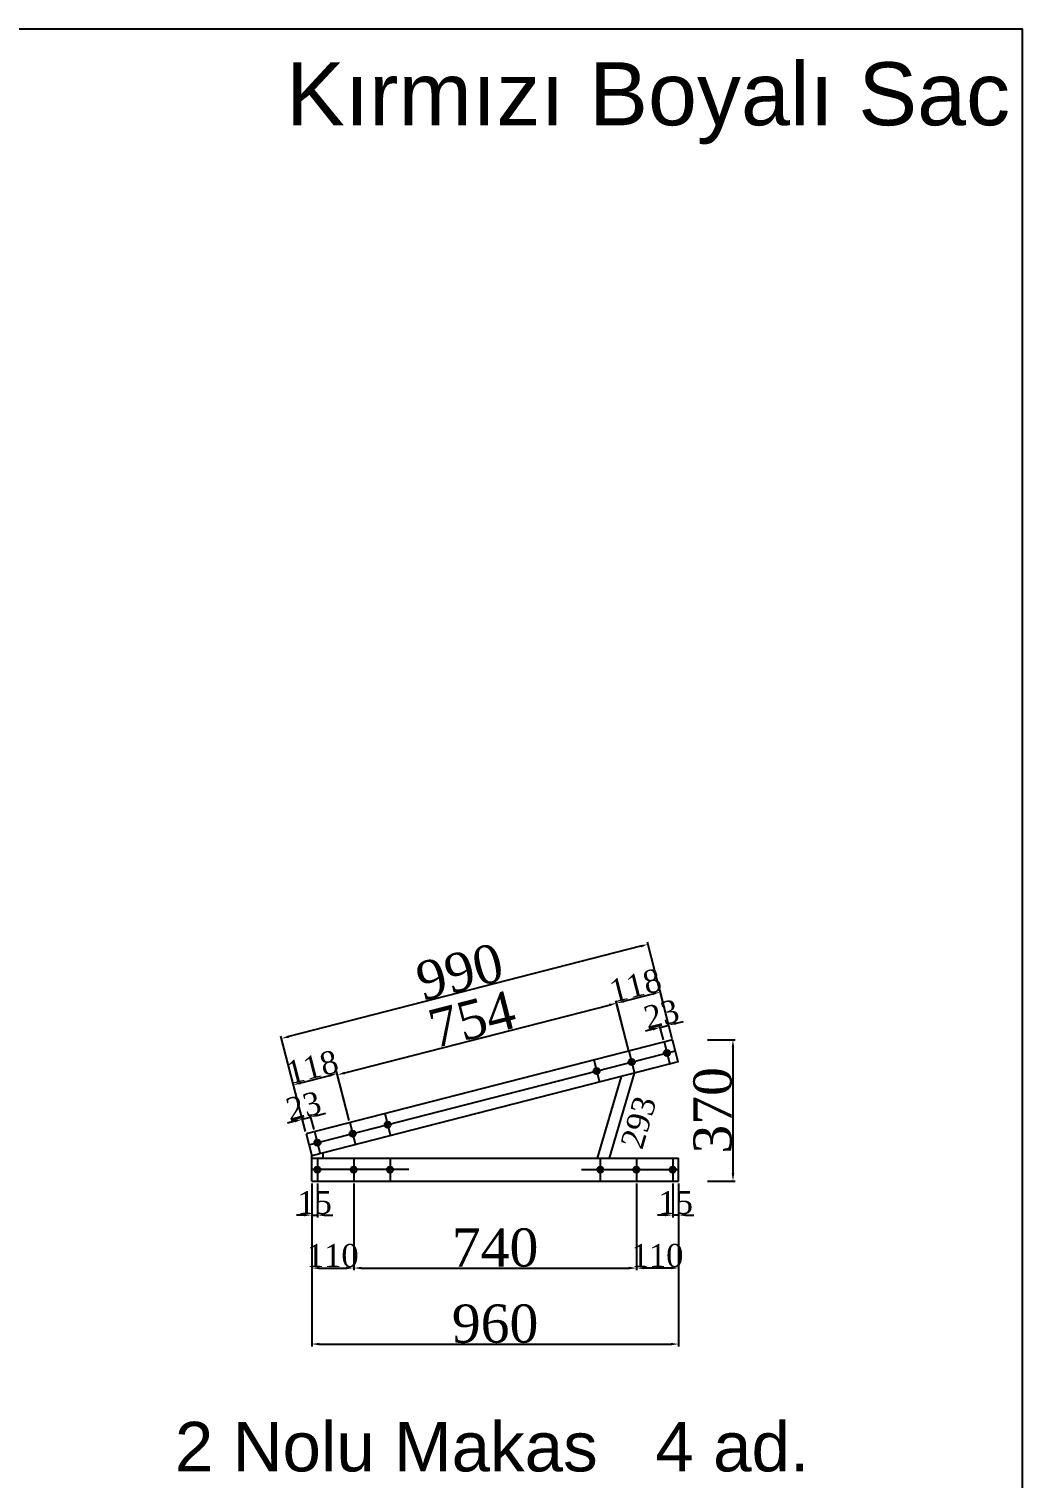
# Model space of a CAD drawing. Header units: millimetres. Extents: x 206945 to 219731, y -209822 to -201066.
# Drawn here: x 217130 to 219729, y -207172 to -203379 of the extents above; entities that cross this region are included whole.
import ezdxf

# ---------------------------------------------------------------- set-up
doc = ezdxf.new("R2010")
doc.units = ezdxf.units.MM
doc.header["$MEASUREMENT"] = 0
doc.layers.add('Block1', color=255, linetype='Continuous')
doc.layers.add('ÖLÇÜLENDİRME', color=121, linetype='Continuous')
doc.styles.add('133', font='times.ttf')
doc.styles.get("Standard").update_dxf_attribs({"font": 'arial.ttf'})
doc.dimstyles.new('MAKAS', dxfattribs={"dimscale": 20, "dimtxt": 1.3, "dimasz": 1, "dimexe": 0.3, "dimexo": 0.3, "dimgap": 0.1, "dimtad": 1, "dimrnd": 1, "dimzin": 12, "dimdsep": 46, "dimlunit": 6, "dimtxsty": '133', "dimcen": 0.8, "dimdle": 0.0005, "dimclrd": 4, "dimclre": 6, "dimclrt": 2, "dimazin": 3, "dimtfac": 1, "dimtmove": 0, "dimatfit": 2, "dimldrblk": 'DOTSMALL', "dimfxl": 0, "dimtolj": 1, "dimtzin": 0, "dimarcsym": 0})
doc.dimstyles.new('makas 1', dxfattribs={"dimscale": 20, "dimtxt": 3, "dimasz": 1.2, "dimexe": 0.3, "dimexo": 0.3, "dimgap": 0.1, "dimtad": 1, "dimrnd": 1, "dimzin": 12, "dimdsep": 46, "dimlunit": 6, "dimtxsty": '133', "dimblk": 'NONE', "dimcen": 0.8, "dimdle": 0.0005, "dimse1": 1, "dimse2": 1, "dimsd1": 1, "dimsd2": 1, "dimclrd": 105, "dimclre": 42, "dimclrt": 2, "dimazin": 3, "dimtfac": 1, "dimtmove": 0, "dimatfit": 2, "dimldrblk": 'NONE', "dimfxl": 0, "dimtolj": 1, "dimtzin": 0, "dimarcsym": 0})

# ---------------------------------------------------------------- blocks, each defined once
blk = doc.blocks.new('*D7423')
at = {"layer": 'Defpoints', "color": 0}
for p in [(217870.3, -206394.3), (217885.3, -206394.3), (217885.3, -206483.3)]:
    blk.add_point(p, dxfattribs=at)
at = {"layer": 'ÖLÇÜLENDİRME', "color": 6, "lineweight": -2, "ltscale": 0.5}
for p, q in [((217870.3, -206400.3), (217870.3, -206489.3)), ((217885.3, -206400.3), (217885.3, -206489.3))]:
    blk.add_line(p, q, dxfattribs=at)
at = {"layer": 'ÖLÇÜLENDİRME', "color": 4, "lineweight": -2, "ltscale": 0.5}
for p, q in [((217850.3, -206483.3), (217830.3, -206483.3)), ((217870.3, -206483.3), (217885.3, -206483.3)), ((217905.3, -206483.3), (217925.3, -206483.3))]:
    blk.add_line(p, q, dxfattribs=at)
at = {"layer": 'ÖLÇÜLENDİRME', "color": 4}
for points in [[(217850.3, -206486.6), (217850.3, -206480), (217870.3, -206483.3)], [(217905.3, -206480), (217905.3, -206486.6), (217885.3, -206483.3)]]:
    blk.add_solid(points, dxfattribs=at)
at = {"layer": 'ÖLÇÜLENDİRME', "color": 2, "insert": (217877.8, -206450.9), "char_height": 60, "attachment_point": 5, "style": '133'}
blk.add_mtext('\\A1;15', dxfattribs=at)
blk = doc.blocks.new('_DotSmall')
at = {"color": 0, "linetype": 'ByBlock', "const_width": 0.5}
blk.add_lwpolyline([(-0.0625, 0, 1), (0.0625, 0, 1)], format="xyb", close=True, dxfattribs=at)
blk = doc.blocks.new('*D7424')
at = {"layer": 'Defpoints', "color": 0}
for p in [(217870.3, -206394.3), (217980.3, -206394.3), (217980.3, -206621.9)]:
    blk.add_point(p, dxfattribs=at)
at = {"layer": 'ÖLÇÜLENDİRME', "color": 6, "lineweight": -2, "ltscale": 0.5}
for p, q in [((217870.3, -206400.3), (217870.3, -206627.9)), ((217980.3, -206400.3), (217980.3, -206627.9))]:
    blk.add_line(p, q, dxfattribs=at)
at = {"layer": 'ÖLÇÜLENDİRME', "color": 4, "lineweight": -2, "ltscale": 0.5}
blk.add_line((217890.3, -206621.9), (217960.3, -206621.9), dxfattribs=at)
at = {"layer": 'ÖLÇÜLENDİRME', "color": 4}
for points in [[(217890.3, -206618.6), (217890.3, -206625.3), (217870.3, -206621.9)], [(217960.3, -206625.3), (217960.3, -206618.6), (217980.3, -206621.9)]]:
    blk.add_solid(points, dxfattribs=at)
at = {"layer": 'ÖLÇÜLENDİRME', "color": 2, "insert": (217925.3, -206589.5), "char_height": 60, "attachment_point": 5, "style": '133'}
blk.add_mtext('\\A1;110', dxfattribs=at)
blk = doc.blocks.new('*D7425')
at = {"layer": 'Defpoints', "color": 0}
for p in [(218815.3, -206394.3), (218830.3, -206394.3), (218815.3, -206483.3)]:
    blk.add_point(p, dxfattribs=at)
at = {"layer": 'ÖLÇÜLENDİRME', "color": 6, "lineweight": -2, "ltscale": 0.5}
for p, q in [((218815.3, -206400.3), (218815.3, -206489.3)), ((218830.3, -206400.3), (218830.3, -206489.3))]:
    blk.add_line(p, q, dxfattribs=at)
at = {"layer": 'ÖLÇÜLENDİRME', "color": 4, "lineweight": -2, "ltscale": 0.5}
for p, q in [((218795.3, -206483.3), (218775.3, -206483.3)), ((218830.3, -206483.3), (218815.3, -206483.3)), ((218850.3, -206483.3), (218870.3, -206483.3))]:
    blk.add_line(p, q, dxfattribs=at)
at = {"layer": 'ÖLÇÜLENDİRME', "color": 4}
for points in [[(218795.3, -206486.6), (218795.3, -206480), (218815.3, -206483.3)], [(218850.3, -206480), (218850.3, -206486.6), (218830.3, -206483.3)]]:
    blk.add_solid(points, dxfattribs=at)
at = {"layer": 'ÖLÇÜLENDİRME', "color": 2, "insert": (218822.8, -206450.9), "char_height": 60, "attachment_point": 5, "style": '133'}
blk.add_mtext('\\A1;15', dxfattribs=at)
blk = doc.blocks.new('*D7426')
at = {"layer": 'Defpoints', "color": 0}
for p in [(218720.3, -206394.3), (218830.3, -206394.3), (218720.3, -206621.9)]:
    blk.add_point(p, dxfattribs=at)
at = {"layer": 'ÖLÇÜLENDİRME', "color": 6, "lineweight": -2, "ltscale": 0.5}
for p, q in [((218720.3, -206400.3), (218720.3, -206627.9)), ((218830.3, -206400.3), (218830.3, -206627.9))]:
    blk.add_line(p, q, dxfattribs=at)
at = {"layer": 'ÖLÇÜLENDİRME', "color": 4, "lineweight": -2, "ltscale": 0.5}
blk.add_line((218810.3, -206621.9), (218740.3, -206621.9), dxfattribs=at)
at = {"layer": 'ÖLÇÜLENDİRME', "color": 4}
for points in [[(218740.3, -206618.6), (218740.3, -206625.3), (218720.3, -206621.9)], [(218810.3, -206625.3), (218810.3, -206618.6), (218830.3, -206621.9)]]:
    blk.add_solid(points, dxfattribs=at)
at = {"layer": 'ÖLÇÜLENDİRME', "color": 2, "insert": (218775.3, -206589.5), "char_height": 60, "attachment_point": 5, "style": '133'}
blk.add_mtext('\\A1;110', dxfattribs=at)
blk = doc.blocks.new('*D7427')
at = {"layer": 'Defpoints', "color": 0}
for p in [(217980.3, -206433.4), (218720.3, -206433.4), (218720.3, -206621.9)]:
    blk.add_point(p, dxfattribs=at)
at = {"layer": 'ÖLÇÜLENDİRME', "color": 6, "lineweight": -2, "ltscale": 0.5}
for p, q in [((217980.3, -206439.4), (217980.3, -206627.9)), ((218720.3, -206439.4), (218720.3, -206627.9))]:
    blk.add_line(p, q, dxfattribs=at)
at = {"layer": 'ÖLÇÜLENDİRME', "color": 4, "lineweight": -2, "ltscale": 0.5}
blk.add_line((218000.3, -206621.9), (218700.3, -206621.9), dxfattribs=at)
at = {"layer": 'ÖLÇÜLENDİRME', "color": 4}
for points in [[(218000.3, -206618.6), (218000.3, -206625.3), (217980.3, -206621.9)], [(218700.3, -206625.3), (218700.3, -206618.6), (218720.3, -206621.9)]]:
    blk.add_solid(points, dxfattribs=at)
at = {"layer": 'ÖLÇÜLENDİRME', "color": 2, "insert": (218350.3, -206569), "char_height": 100, "attachment_point": 5, "style": '133'}
blk.add_mtext('\\A1;740', dxfattribs=at)
blk = doc.blocks.new('*D7428')
at = {"layer": 'Defpoints', "color": 0}
for p in [(217868, -206226.8), (217855.4, -206270.6), (217877.8, -206264.9)]:
    blk.add_point(p, dxfattribs=at)
at = {"layer": 'ÖLÇÜLENDİRME', "color": 6, "lineweight": -2, "ltscale": 0.5}
for p, q in [((217853.9, -206264.8), (217844.1, -206226.7)), ((217876.3, -206259.1), (217866.5, -206221))]:
    blk.add_line(p, q, dxfattribs=at)
at = {"layer": 'ÖLÇÜLENDİRME', "color": 4, "lineweight": -2, "ltscale": 0.5}
for p, q in [((217845.6, -206232.6), (217868, -206226.8)), ((217887.4, -206221.8), (217906.8, -206216.9)), ((217826.3, -206237.5), (217806.9, -206242.5))]:
    blk.add_line(p, q, dxfattribs=at)
at = {"layer": 'ÖLÇÜLENDİRME', "color": 4}
for points in [[(217827.1, -206240.8), (217825.4, -206234.3), (217845.6, -206232.6)], [(217886.6, -206218.6), (217888.2, -206225.1), (217868, -206226.8)]]:
    blk.add_solid(points, dxfattribs=at)
at = {"layer": 'ÖLÇÜLENDİRME', "color": 2, "insert": (217848.8, -206198.2), "char_height": 60, "attachment_point": 5, "rotation": 14.3984, "style": '133'}
blk.add_mtext('\\A1;23', dxfattribs=at)
blk = doc.blocks.new('*D7429')
at = {"layer": 'Defpoints', "color": 0}
for p in [(217936.9, -206113), (217855.4, -206270.6), (217969.8, -206241.2)]:
    blk.add_point(p, dxfattribs=at)
at = {"layer": 'ÖLÇÜLENDİRME', "color": 4, "lineweight": -2, "ltscale": 0.5}
blk.add_line((217841.8, -206137.4), (217917.5, -206118), dxfattribs=at)
at = {"layer": 'ÖLÇÜLENDİRME', "color": 6, "lineweight": -2, "ltscale": 0.5}
for p, q in [((217968.3, -206235.4), (217935.4, -206107.2)), ((217853.9, -206264.8), (217821, -206136.5))]:
    blk.add_line(p, q, dxfattribs=at)
at = {"layer": 'ÖLÇÜLENDİRME', "color": 4}
for points in [[(217918.3, -206121.2), (217916.7, -206114.7), (217936.9, -206113)], [(217841, -206134.2), (217842.7, -206140.6), (217822.5, -206142.4)]]:
    blk.add_solid(points, dxfattribs=at)
at = {"layer": 'ÖLÇÜLENDİRME', "color": 2, "insert": (217871.6, -206096.2), "char_height": 60, "attachment_point": 5, "rotation": 14.3984, "style": '133'}
blk.add_mtext('\\A1;118', dxfattribs=at)
blk = doc.blocks.new('*D7430')
at = {"layer": 'Defpoints', "color": 0}
for p in [(218804.9, -205986.3), (218792.3, -206030.1), (218814.7, -206024.3)]:
    blk.add_point(p, dxfattribs=at)
at = {"layer": 'ÖLÇÜLENDİRME', "color": 4, "lineweight": -2, "ltscale": 0.5}
for p, q in [((218763.1, -205997), (218743.8, -206002)), ((218782.5, -205992), (218804.9, -205986.3)), ((218824.3, -205981.3), (218843.7, -205976.3))]:
    blk.add_line(p, q, dxfattribs=at)
at = {"layer": 'ÖLÇÜLENDİRME', "color": 6, "lineweight": -2, "ltscale": 0.5}
for p, q in [((218790.8, -206024.3), (218781, -205986.2)), ((218813.2, -206018.5), (218803.4, -205980.5))]:
    blk.add_line(p, q, dxfattribs=at)
at = {"layer": 'ÖLÇÜLENDİRME', "color": 4}
for points in [[(218764, -206000.2), (218762.3, -205993.8), (218782.5, -205992)], [(218823.5, -205978.1), (218825.1, -205984.5), (218804.9, -205986.3)]]:
    blk.add_solid(points, dxfattribs=at)
at = {"layer": 'ÖLÇÜLENDİRME', "color": 2, "insert": (218785.6, -205957.7), "char_height": 60, "attachment_point": 5, "rotation": 14.3984, "style": '133'}
blk.add_mtext('\\A1;23', dxfattribs=at)
blk = doc.blocks.new('*D7431')
at = {"layer": 'Defpoints', "color": 0}
for p in [(218782.6, -205899.3), (218815.5, -206027.6), (218701.1, -206057)]:
    blk.add_point(p, dxfattribs=at)
at = {"layer": 'ÖLÇÜLENDİRME', "color": 6, "lineweight": -2, "ltscale": 0.5}
for p, q in [((218699.6, -206051.2), (218666.7, -205922.9)), ((218814, -206021.8), (218781.1, -205893.5))]:
    blk.add_line(p, q, dxfattribs=at)
at = {"layer": 'ÖLÇÜLENDİRME', "color": 4, "lineweight": -2, "ltscale": 0.5}
blk.add_line((218687.5, -205923.7), (218763.2, -205904.3), dxfattribs=at)
at = {"layer": 'ÖLÇÜLENDİRME', "color": 4}
for points in [[(218686.7, -205920.5), (218688.4, -205927), (218668.2, -205928.7)], [(218764, -205907.5), (218762.4, -205901.1), (218782.6, -205899.3)]]:
    blk.add_solid(points, dxfattribs=at)
at = {"layer": 'ÖLÇÜLENDİRME', "color": 2, "insert": (218717.3, -205882.6), "char_height": 60, "attachment_point": 5, "rotation": 14.3984, "style": '133'}
blk.add_mtext('\\A1;118', dxfattribs=at)
blk = doc.blocks.new('*D7432')
at = {"layer": 'Defpoints', "color": 0}
for p in [(218668.3, -205928.7), (218700.4, -206053.7), (217969.8, -206241.2)]:
    blk.add_point(p, dxfattribs=at)
at = {"layer": 'ÖLÇÜLENDİRME', "color": 6, "lineweight": -2, "ltscale": 0.5}
for p, q in [((218698.9, -206047.9), (218666.8, -205922.9)), ((217968.3, -206235.4), (217936.2, -206110.4))]:
    blk.add_line(p, q, dxfattribs=at)
at = {"layer": 'ÖLÇÜLENDİRME', "color": 4, "lineweight": -2, "ltscale": 0.5}
blk.add_line((217957.1, -206111.3), (218648.9, -205933.7), dxfattribs=at)
at = {"layer": 'ÖLÇÜLENDİRME', "color": 4}
for points in [[(218649.8, -205936.9), (218648.1, -205930.4), (218668.3, -205928.7)], [(217956.3, -206108), (217957.9, -206114.5), (217937.7, -206116.2)]]:
    blk.add_solid(points, dxfattribs=at)
at = {"layer": 'ÖLÇÜLENDİRME', "color": 2, "insert": (218289.9, -205971.2), "char_height": 100, "attachment_point": 5, "rotation": 14.3984, "style": '133'}
blk.add_mtext('\\A1;754', dxfattribs=at)
blk = doc.blocks.new('*D7433')
at = {"layer": 'Defpoints', "color": 0}
for p in [(217791.3, -206021.1), (218814.7, -206024.3), (217855.4, -206270.6)]:
    blk.add_point(p, dxfattribs=at)
at = {"layer": 'ÖLÇÜLENDİRME', "color": 6, "lineweight": -2, "ltscale": 0.5}
for p, q in [((218813.2, -206018.5), (218749.1, -205769)), ((217853.9, -206264.8), (217789.8, -206015.3))]:
    blk.add_line(p, q, dxfattribs=at)
at = {"layer": 'ÖLÇÜLENDİRME', "color": 4, "lineweight": -2, "ltscale": 0.5}
blk.add_line((218731.2, -205779.8), (217810.7, -206016.1), dxfattribs=at)
at = {"layer": 'ÖLÇÜLENDİRME', "color": 4}
for points in [[(218732.1, -205783), (218730.4, -205776.5), (218750.6, -205774.8)], [(217809.9, -206012.9), (217811.5, -206019.3), (217791.3, -206021.1)]]:
    blk.add_solid(points, dxfattribs=at)
at = {"layer": 'ÖLÇÜLENDİRME', "color": 2, "insert": (218257.8, -205846.7), "char_height": 100, "attachment_point": 5, "rotation": 14.3984, "style": '133'}
blk.add_mtext('\\A1;990', dxfattribs=at)
blk = doc.blocks.new('*D7434')
at = {"layer": 'Defpoints', "color": 0}
for p in [(218707.8, -206082.7), (218625.3, -206364.3), (218715.8, -206390.8)]:
    blk.add_point(p, dxfattribs=at)
at = {"layer": 'Block1', "color": 2, "insert": (218725.9, -206240.9), "char_height": 60, "attachment_point": 5, "rotation": 73.6661, "style": '133'}
blk.add_mtext('\\A1;293', dxfattribs=at)
blk = doc.blocks.new('_None')
blk = doc.blocks.new('*D7435')
at = {"layer": 'Defpoints', "color": 0}
for p in [(217870.3, -206394.3), (218830.3, -206394.3), (218830.3, -206820.9)]:
    blk.add_point(p, dxfattribs=at)
at = {"layer": 'ÖLÇÜLENDİRME', "color": 6, "lineweight": -2, "ltscale": 0.5}
for p, q in [((217870.3, -206400.3), (217870.3, -206826.9)), ((218830.3, -206400.3), (218830.3, -206826.9))]:
    blk.add_line(p, q, dxfattribs=at)
at = {"layer": 'ÖLÇÜLENDİRME', "color": 4, "lineweight": -2, "ltscale": 0.5}
blk.add_line((217890.3, -206820.9), (218810.3, -206820.9), dxfattribs=at)
at = {"layer": 'ÖLÇÜLENDİRME', "color": 4}
for points in [[(217890.3, -206817.6), (217890.3, -206824.3), (217870.3, -206820.9)], [(218810.3, -206824.3), (218810.3, -206817.6), (218830.3, -206820.9)]]:
    blk.add_solid(points, dxfattribs=at)
at = {"layer": 'ÖLÇÜLENDİRME', "color": 2, "insert": (218350.3, -206768), "char_height": 100, "attachment_point": 5, "style": '133'}
blk.add_mtext('\\A1;960', dxfattribs=at)
blk = doc.blocks.new('*D7436')
at = {"layer": 'Defpoints', "color": 0}
for p in [(218899.8, -206024.3), (218899.8, -206394.3), (218972.9, -206394.3)]:
    blk.add_point(p, dxfattribs=at)
at = {"layer": 'ÖLÇÜLENDİRME', "color": 6, "lineweight": -2, "ltscale": 0.5}
for p, q in [((218905.8, -206024.3), (218978.9, -206024.3)), ((218905.8, -206394.3), (218978.9, -206394.3))]:
    blk.add_line(p, q, dxfattribs=at)
at = {"layer": 'ÖLÇÜLENDİRME', "color": 4, "lineweight": -2, "ltscale": 0.5}
blk.add_line((218972.9, -206044.3), (218972.9, -206374.3), dxfattribs=at)
at = {"layer": 'ÖLÇÜLENDİRME', "color": 4}
for points in [[(218976.2, -206044.3), (218969.5, -206044.3), (218972.9, -206024.3)], [(218969.5, -206374.3), (218976.2, -206374.3), (218972.9, -206394.3)]]:
    blk.add_solid(points, dxfattribs=at)
at = {"layer": 'ÖLÇÜLENDİRME', "color": 2, "insert": (218920, -206209.3), "char_height": 100, "attachment_point": 5, "rotation": 90, "style": '133'}
blk.add_mtext('\\A1;370', dxfattribs=at)

msp = doc.modelspace()

# ---------------------------------------------------------------- linework, layer by layer
at = {"color": 2}
msp.add_lwpolyline([(209922.706, -203379.081), (219729.429, -203379.081), (219729.429, -209821.577), (209922.706, -209821.577)], close=True, dxfattribs=at)
at = {"layer": 'Block1', "color": 1}
for p, q in [((218814.679, -206024.34), (217855.403, -206270.611)), ((218829.598, -206082.455), (217870.323, -206328.726)), ((218649.746, -206334.324), (218714.932, -206111.893)), ((218618.484, -206334.324), (218681.127, -206120.572)), ((217855.403, -206270.611), (217870.323, -206328.726)), ((217870.323, -206334.324), (217870.323, -206328.726)), ((217870.323, -206334.324), (218830.323, -206334.324)), ((217870.323, -206394.324), (217870.323, -206334.324)), ((217900.323, -206334.324), (217900.323, -206321.024)), ((218830.323, -206394.324), (218830.323, -206334.324)), ((218830.323, -206394.324), (218830.323, -206334.324)), ((217870.323, -206394.324), (218830.323, -206394.324))]:
    msp.add_line(p, q, dxfattribs=at)
at = {"layer": 'Block1', "color": 2}
for p, q in [((217885.323, -206334.324), (217885.323, -206394.324)), ((217980.323, -206334.324), (217980.323, -206394.324)), ((218075.323, -206334.324), (218075.323, -206394.324)), ((218625.323, -206334.324), (218625.323, -206394.324)), ((218720.323, -206334.324), (218720.323, -206394.324)), ((218815.323, -206334.324), (218815.323, -206394.324))]:
    msp.add_line(p, q, dxfattribs=at)
at = {"layer": 'Block1', "color": 1}
msp.add_lwpolyline([(218829.374, -206082.512), (218814.679, -206024.34)], dxfattribs=at)
for centre, radius in [((218707.845, -206082.74), 8), ((218707.845, -206082.74), 4), ((218799.861, -206059.117), 8), ((218799.861, -206059.117), 4), ((218615.829, -206106.363), 8), ((218615.829, -206106.363), 4), ((217977.269, -206270.298), 8), ((217977.269, -206270.298), 4), ((218069.285, -206246.675), 8), ((218069.285, -206246.675), 4), ((217885.253, -206293.921), 8), ((217885.253, -206293.92), 4), ((217885.323, -206364.324), 8), ((217885.323, -206364.324), 4), ((217980.323, -206364.324), 8), ((217980.323, -206364.324), 4), ((218075.323, -206364.324), 8), ((218075.323, -206364.324), 4), ((218625.323, -206364.324), 8), ((218625.323, -206364.324), 4), ((218720.323, -206364.324), 8), ((218720.323, -206364.324), 4), ((218815.323, -206364.324), 8), ((218815.323, -206364.324), 4)]:
    msp.add_circle(centre, radius, dxfattribs=at)
at = {"layer": 'ÖLÇÜLENDİRME', "color": 2, "ltscale": 0.5}
for p, q in [((218792.401, -206030.059), (218807.321, -206088.175)), ((217862.863, -206299.668), (218822.026, -206053.426)), ((218608.369, -206077.305), (218623.289, -206135.42)), ((218700.385, -206053.682), (218715.305, -206111.798)), ((218061.825, -206217.617), (218076.745, -206275.732)), ((217877.793, -206264.863), (217892.713, -206322.978)), ((217969.809, -206241.24), (217984.729, -206299.355)), ((218124.108, -206364.324), (217870.323, -206364.324)), ((218576.538, -206364.324), (218830.323, -206364.324))]:
    msp.add_line(p, q, dxfattribs=at)

# ---------------------------------------------------------------- texts
at = {"layer": 'ÖLÇÜLENDİRME', "color": 2, "attachment_point": 1}
for s, insert, char_height, width in [('Kırmızı Boyalı Sac', (217803.147, -203466.206), 164.95114, 6891.52636), ('2 Nolu Makas   4 ad.', (217512.09, -207024.566), 129.6, 8263.45885)]:
    msp.add_mtext(s, dxfattribs=dict(at, insert=insert, char_height=char_height, width=width))

# ---------------------------------------------------------------- dimensions: what is measured, and where the dimension line sits
at = {"layer": 'Block1', "color": 1}
dim = msp.add_aligned_dim(p1=(218707.845, -206082.74), p2=(218625.323, -206364.324), distance=94.315, dimstyle='makas 1', dxfattribs=at)
dim.commit()
dim.dimension.update_dxf_attribs({"geometry": '*D7434', "text_midpoint": (218725.865, -206240.905)})
at = {"layer": 'ÖLÇÜLENDİRME', "color": 1, "ltscale": 0.5}
for p1, p2, distance, picture, middle in [((218814.679, -206024.34), (217855.403, -206270.611), -257.631, '*D7433', (218257.824, -205846.697)), ((217969.809, -206241.24), (218700.385, -206053.682), 129.053, '*D7432', (218289.852, -205971.222))]:
    dim = msp.add_aligned_dim(p1=p1, p2=p2, distance=distance, dimstyle='MAKAS', override={"dimtxt": 5, "dimdle": 1}, dxfattribs=at)
    dim.commit()
    dim.dimension.update_dxf_attribs({"geometry": picture, "text_midpoint": middle})
for base, p1, p2, angle, picture, middle, dimtype in [((218782.576, -205899.344), (218701.096, -206056.97), (218815.502, -206027.599), 14.398358, '*D7431', (218725.373, -205914.029), 161), ((218804.908, -205986.28), (218792.289, -206030.088), (218814.679, -206024.34), 14.398358, '*D7430', (218793.713, -205989.154), 161), ((217936.883, -206112.985), (217855.403, -206270.611), (217969.809, -206241.24), 14.398358, '*D7429', (217879.68, -206127.67), 161), ((217868.022, -206226.802), (217855.403, -206270.611), (217877.793, -206264.863), 14.398358, '*D7428', (217856.827, -206229.676), 161), ((218720.323, -206621.945), (218830.323, -206394.324), (218720.323, -206394.324), 180, '*D7426', (218775.323, -206621.945), 160), ((218815.323, -206483.301), (218830.323, -206394.324), (218815.323, -206394.324), 180, '*D7425', (218822.823, -206483.301), 160)]:
    dim = msp.add_linear_dim(base=base, p1=p1, p2=p2, angle=angle, dimstyle='MAKAS', override={"dimtxt": 3}, dxfattribs=at)
    dim.commit()
    dim.dimension.update_dxf_attribs({"geometry": picture, "text_midpoint": middle, "dimtype": dimtype})
dim = msp.add_linear_dim(base=(218972.869, -206394.324), p1=(218899.81, -206024.34), p2=(218899.81, -206394.324), angle=90, dimstyle='MAKAS', override={"dimtxt": 5, "dimdle": 1}, dxfattribs=at)
dim.commit()
dim.dimension.update_dxf_attribs({"geometry": '*D7436', "text_midpoint": (218919.968, -206209.332)})
for base, p2, picture, middle in [((217885.323, -206483.301), (217885.323, -206394.324), '*D7423', (217877.823, -206483.301)), ((217980.323, -206621.945), (217980.323, -206394.324), '*D7424', (217925.323, -206621.945))]:
    dim = msp.add_linear_dim(base=base, p1=(217870.323, -206394.324), p2=p2, dimstyle='MAKAS', override={"dimtxt": 3}, dxfattribs=at)
    dim.commit()
    dim.dimension.update_dxf_attribs({"geometry": picture, "text_midpoint": middle, "dimtype": 160})
for base, p1, p2, picture, middle in [((218830.323, -206820.939), (217870.323, -206394.324), (218830.323, -206394.324), '*D7435', (218350.323, -206768.038)), ((218720.323, -206621.945), (217980.323, -206433.374), (218720.323, -206433.374), '*D7427', (218350.323, -206569.044))]:
    dim = msp.add_linear_dim(base=base, p1=p1, p2=p2, dimstyle='MAKAS', override={"dimtxt": 5, "dimdle": 1}, dxfattribs=at)
    dim.commit()
    dim.dimension.update_dxf_attribs({"geometry": picture, "text_midpoint": middle})

doc.saveas('drawing.dxf')
